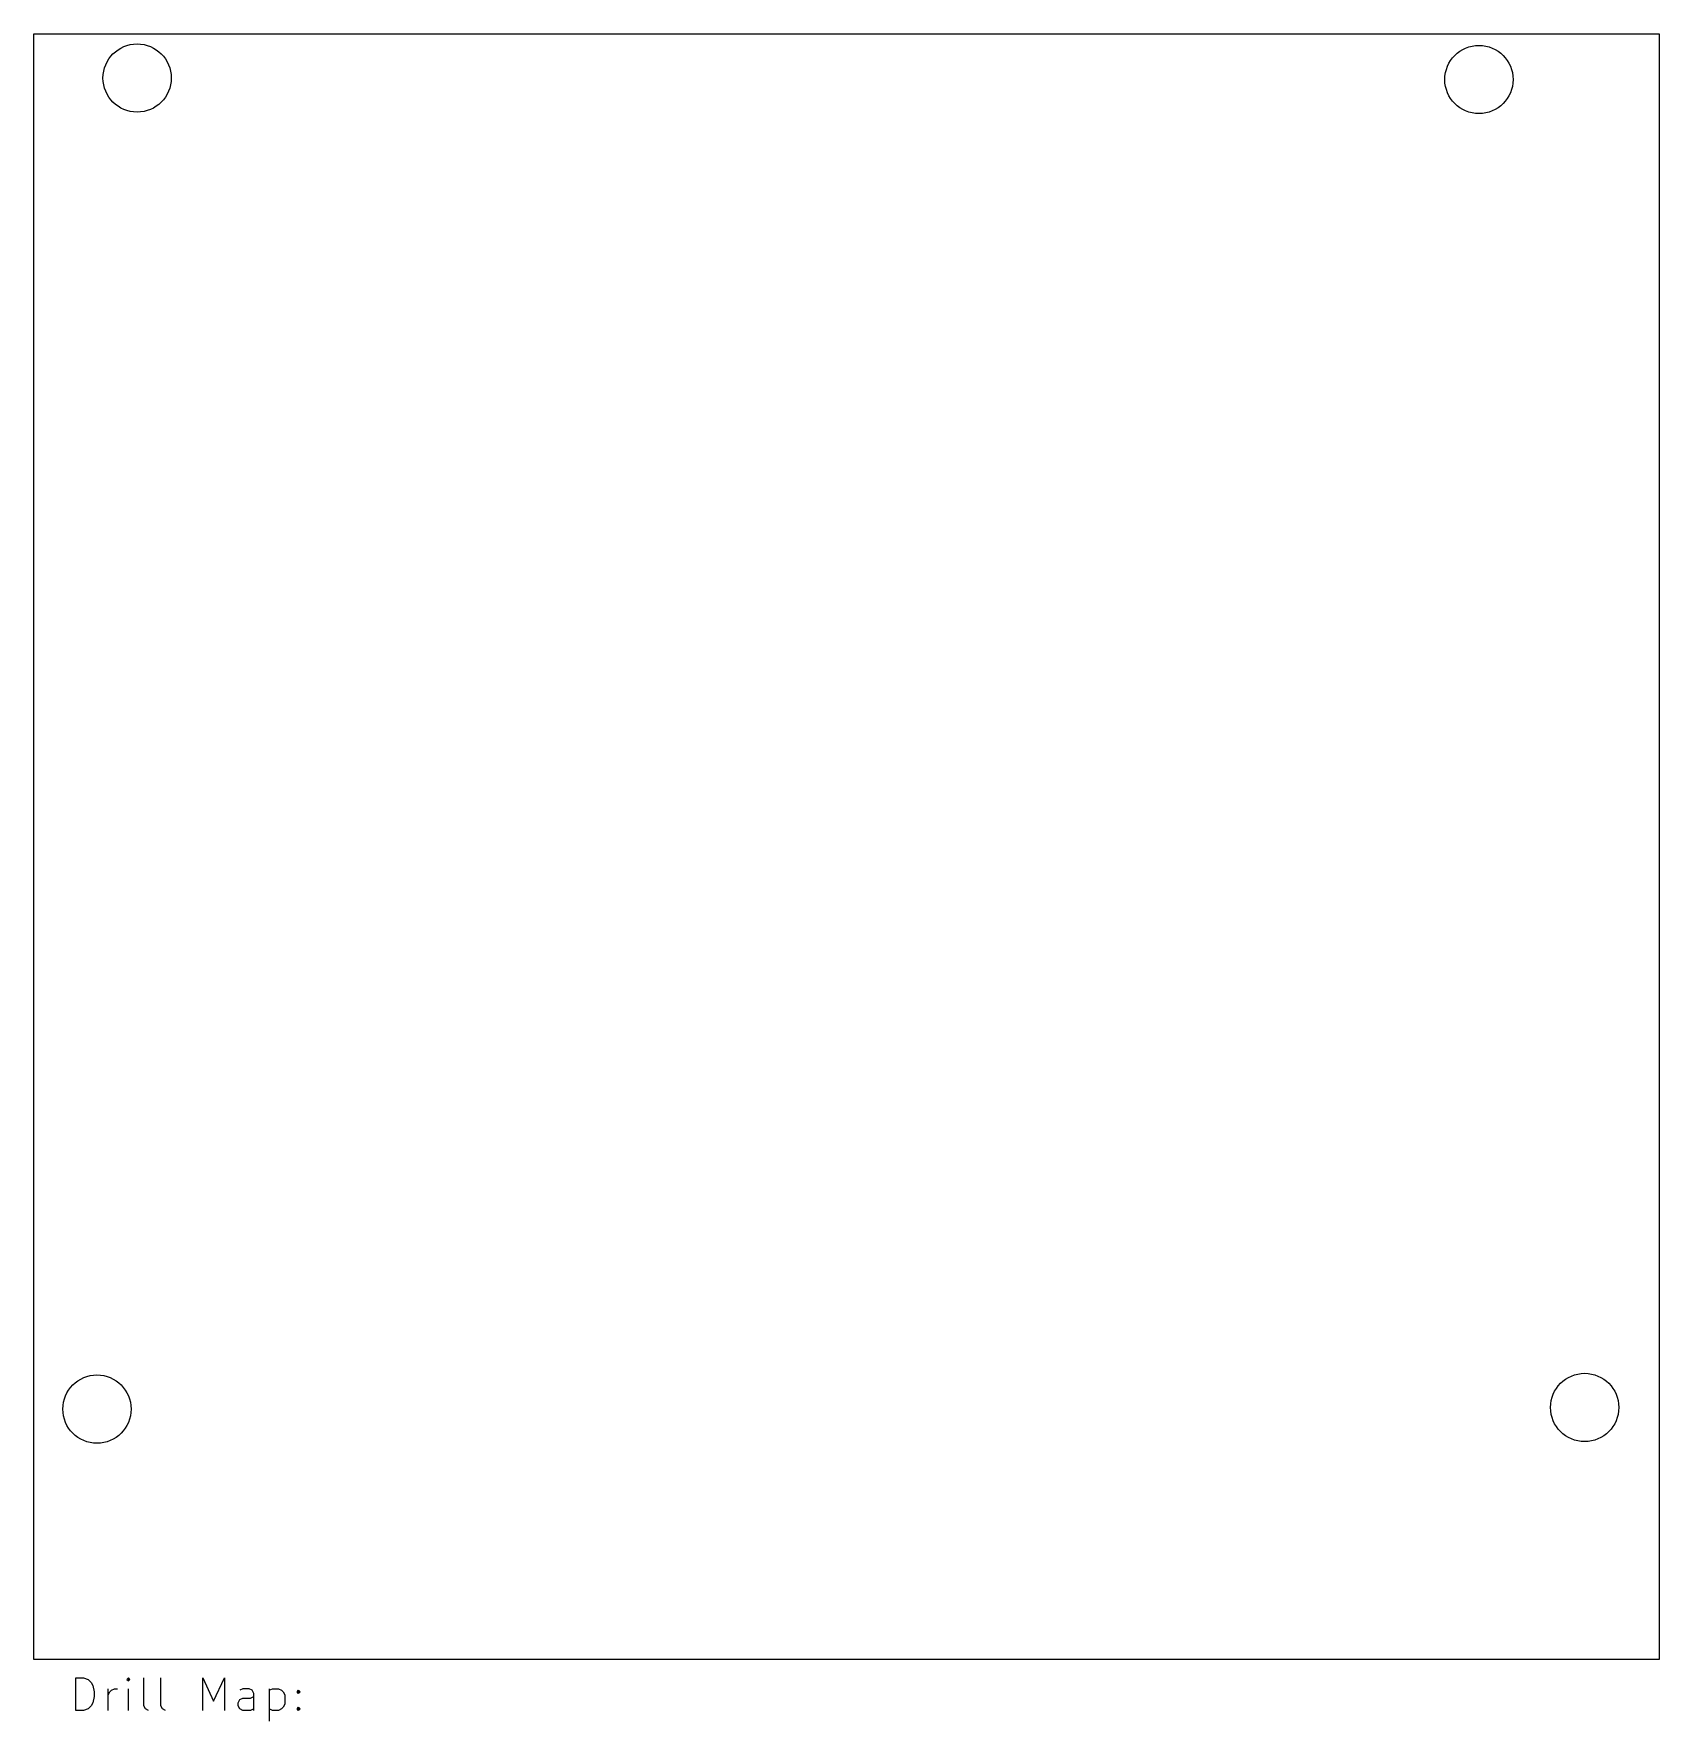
# Model space of a CAD drawing. Extents: x 37 to 137, y -141 to -37.
import ezdxf

# ---------------------------------------------------------------- set-up
doc = ezdxf.new("R2010")
doc.units = 0
doc.layers.add('BLACK', color=7, linetype='CONTINUOUS')

msp = doc.modelspace()

# ---------------------------------------------------------------- linework, layer by layer
at = {"layer": 'BLACK', "linetype": 'CONTINUOUS'}
for p, q in [((37.425, -37.375), (137.425, -37.375)), ((37.425, -137.375), (37.425, -37.375)), ((137.425, -37.375), (137.425, -137.375)), ((137.425, -137.375), (37.425, -137.375)), ((40.007768, -140.514838), (40.007768, -138.514838)), ((40.007768, -138.514838), (40.483958, -138.514838)), ((40.483958, -138.514838), (40.769673, -138.610076)), ((40.769673, -138.610076), (40.960149, -138.800552)), ((40.960149, -138.800552), (41.055387, -138.991028)), ((41.055387, -138.991028), (41.150625, -139.37198)), ((43.245863, -138.514838), (43.150625, -138.610076)), ((43.150625, -138.610076), (43.245863, -138.705314)), ((43.341101, -138.610076), (43.245863, -138.514838)), ((43.245863, -138.514838), (43.245863, -138.705314)), ((43.245863, -138.705314), (43.341101, -138.610076)), ((44.198244, -140.229123), (44.198244, -138.514838)), ((45.245863, -140.229123), (45.245863, -138.514838)), ((47.817292, -140.514838), (47.817292, -138.514838)), ((47.817292, -138.514838), (48.483959, -139.943409)), ((48.483959, -139.943409), (49.150625, -138.514838)), ((49.150625, -138.514838), (49.150625, -140.514838)), ((41.055387, -140.038647), (40.960149, -140.229123)), ((41.150625, -139.657695), (41.055387, -140.038647)), ((41.150625, -139.37198), (41.150625, -139.657695)), ((42.007768, -140.514838), (42.007768, -139.181504)), ((42.007768, -139.562457), (42.103006, -139.37198)), ((42.103006, -139.37198), (42.198244, -139.276742)), ((42.198244, -139.276742), (42.38872, -139.181504)), ((42.38872, -139.181504), (42.579197, -139.181504)), ((43.245863, -140.514838), (43.245863, -139.181504)), ((50.007768, -140.038647), (50.103006, -139.848171)), ((50.007768, -140.229123), (50.007768, -140.038647)), ((50.293482, -139.181504), (50.103006, -139.276742)), ((50.103006, -139.848171), (50.293482, -139.752933)), ((50.674435, -139.181504), (50.293482, -139.181504)), ((50.293482, -139.752933), (50.769673, -139.752933)), ((50.864911, -139.276742), (50.674435, -139.181504)), ((50.769673, -139.752933), (50.960149, -139.657695)), ((50.960149, -139.467219), (50.864911, -139.276742)), ((50.960149, -140.514838), (50.960149, -139.467219)), ((51.91253, -139.181504), (51.91253, -141.181504)), ((51.91253, -139.276742), (52.103006, -139.181504)), ((52.103006, -139.181504), (52.483959, -139.181504)), ((52.483959, -139.181504), (52.674435, -139.276742)), ((52.674435, -139.276742), (52.769673, -139.37198)), ((52.769673, -139.37198), (52.864911, -139.562457)), ((52.864911, -140.133885), (52.769673, -140.324361)), ((52.864911, -139.562457), (52.864911, -140.133885)), ((53.626816, -139.37198), (53.722054, -139.276742)), ((53.722054, -139.467219), (53.626816, -139.37198)), ((53.722054, -139.276742), (53.817292, -139.37198)), ((53.722054, -139.276742), (53.722054, -139.467219)), ((53.817292, -139.37198), (53.722054, -139.467219)), ((40.483958, -140.514838), (40.007768, -140.514838)), ((40.769673, -140.4196), (40.483958, -140.514838)), ((40.960149, -140.229123), (40.769673, -140.4196)), ((44.293482, -140.4196), (44.198244, -140.229123)), ((44.483958, -140.514838), (44.293482, -140.4196)), ((45.341101, -140.4196), (45.245863, -140.229123)), ((45.531577, -140.514838), (45.341101, -140.4196)), ((50.103006, -140.4196), (50.007768, -140.229123)), ((50.293482, -140.514838), (50.103006, -140.4196)), ((50.769673, -140.514838), (50.293482, -140.514838)), ((50.960149, -140.4196), (50.769673, -140.514838)), ((52.103006, -140.514838), (51.91253, -140.4196)), ((52.483959, -140.514838), (52.103006, -140.514838)), ((52.674435, -140.4196), (52.483959, -140.514838)), ((52.769673, -140.324361), (52.674435, -140.4196)), ((53.626816, -140.4196), (53.722054, -140.324361)), ((53.722054, -140.514838), (53.626816, -140.4196)), ((53.722054, -140.324361), (53.817292, -140.4196)), ((53.722054, -140.324361), (53.722054, -140.514838)), ((53.817292, -140.4196), (53.722054, -140.514838))]:
    msp.add_line(p, q, dxfattribs=at)
at = {"layer": 'BLACK'}
for centre in [(43.784678, -40.09842), (126.333115, -40.190003), (41.314, -121.979761), (132.836251, -121.879339)]:
    msp.add_circle(centre, 2.1, dxfattribs=at)

doc.saveas('drawing.dxf')
